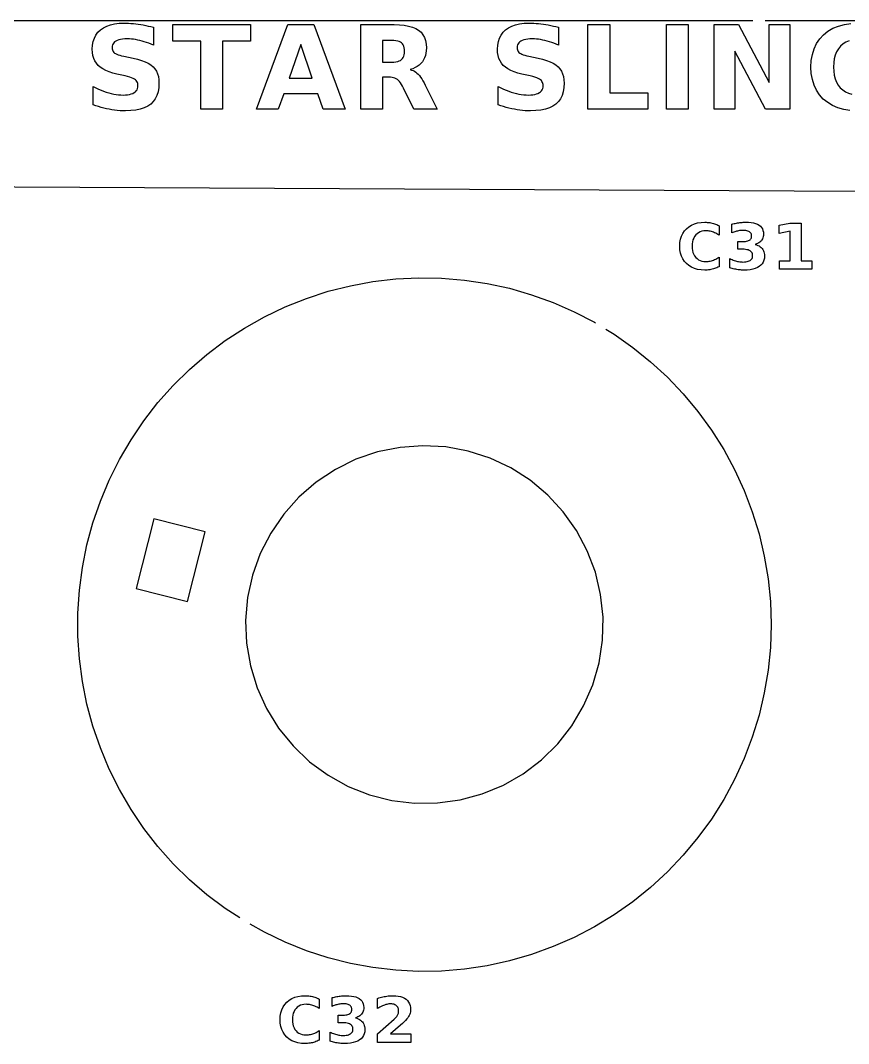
# Model space of a CAD drawing. Header units: millimetres. Extents: x 9 to 296, y 5 to 140.
# Drawn here: x 177.5 to 221.1, y 4.6 to 58.5 of the extents above; entities that cross this region are included whole.
import ezdxf

# ---------------------------------------------------------------- set-up
doc = ezdxf.new("R2010")
doc.units = ezdxf.units.MM
doc.layers.add('CUT', color=1, linetype='CONTINUOUS')
doc.layers.add('ENGRAVE', color=5, linetype='CONTINUOUS')

msp = doc.modelspace()

# ---------------------------------------------------------------- linework, layer by layer
at = {"layer": 'CUT', "color": 1}
for points in [[(173.909, 58.475), (216.059, 58.475)], [(216.709, 58.475), (245.7018, 58.475)], [(242.2026, 49.3496), (170.2911, 49.7184)], [(189.0059, 11.1907), (188.2467, 11.6867), (187.2809, 12.4131), (186.3652, 13.2018), (185.5037, 14.0492), (184.7, 14.9517), (183.9578, 15.9054), (183.2802, 16.906), (182.6702, 17.9492), (182.1305, 19.0305), (181.6634, 20.145), (181.271, 21.288), (180.9551, 22.4545), (180.7169, 23.6392), (180.5575, 24.8371), (180.4776, 26.043), (180.4776, 27.2514), (180.5575, 28.4573), (180.7169, 29.6552), (180.9551, 30.8399), (181.2711, 32.0063), (181.6635, 33.1493), (182.1306, 34.2639), (182.6703, 35.3451), (183.2803, 36.3883), (183.9579, 37.389), (184.7002, 38.3426), (185.5039, 39.2451), (186.3654, 40.0925), (187.2811, 40.8812), (188.2469, 41.6075), (189.2586, 42.2685), (190.3118, 42.8611), (191.4018, 43.3829), (192.5239, 43.8315), (193.6733, 44.2049), (194.8448, 44.5016), (196.0333, 44.7201), (197.2337, 44.8597), (198.4407, 44.9196), (199.649, 44.8996), (200.8533, 44.7998), (202.0484, 44.6206), (203.2291, 44.3628), (204.3901, 44.0276), (205.5265, 43.6164), (206.6331, 43.1309), (207.7053, 42.5734), (207.7549, 42.5432)], [(208.3106, 42.2059), (208.7383, 41.9462), (209.7276, 41.2521), (210.6688, 40.4942), (211.5579, 39.6757), (212.391, 38.8003), (213.1643, 37.8717), (213.8747, 36.894), (214.5188, 35.8715), (215.094, 34.8087), (215.5976, 33.7102), (216.0276, 32.5808), (216.3819, 31.4255), (216.6592, 30.2492), (216.8581, 29.0572), (216.9778, 27.8547), (217.0177, 26.6469), (216.9777, 25.4391), (216.858, 24.2366), (216.6591, 23.0446), (216.3819, 21.8683), (216.0275, 20.713), (215.5975, 19.5836), (215.0938, 18.4851), (214.5186, 17.4223), (213.8745, 16.3998), (213.1642, 15.4222), (212.3908, 14.4936), (211.5577, 13.6181), (210.6686, 12.7997), (209.7273, 12.0418), (208.738, 11.3477), (207.705, 10.7206), (206.6329, 10.1631), (205.5262, 9.6776), (204.3898, 9.2664), (203.2288, 8.9312), (202.0481, 8.6734), (200.853, 8.4943), (199.6487, 8.3945), (198.4404, 8.3745), (197.2334, 8.4344), (196.033, 8.574), (194.8445, 8.7926), (193.673, 9.0893), (192.5237, 9.4627), (191.4015, 9.9113), (190.3115, 10.4331), (189.562, 10.8549)]]:
    msp.add_lwpolyline(points, dxfattribs=at)
for points in [[(198.6632, 36.0716), (197.4587, 35.984), (196.2753, 35.7432), (195.1323, 35.353), (194.0487, 34.8198), (193.0421, 34.1525), (192.1291, 33.3619), (191.3248, 32.461), (190.6422, 31.4647), (190.0926, 30.3893), (189.6851, 29.2524), (189.4263, 28.0728), (189.3205, 26.8697), (189.3693, 25.663), (189.5721, 24.4725), (189.9255, 23.3176), (190.4236, 22.2174), (191.0584, 21.19), (191.8193, 20.2521), (192.6939, 19.4193), (193.6678, 18.7051), (194.7251, 18.1214), (195.8483, 17.6776), (197.0191, 17.3811), (198.2181, 17.2368), (199.4258, 17.247), (200.6222, 17.4115), (201.7878, 17.7277), (202.9034, 18.1903), (203.9506, 18.7918), (204.9124, 19.5223), (205.7728, 20.3697), (206.5178, 21.3203), (207.1352, 22.3583), (207.6147, 23.4667), (207.9486, 24.6273), (208.1313, 25.8211), (208.1598, 27.0285), (208.0337, 28.2296), (207.755, 29.4047), (207.3284, 30.5346), (206.7608, 31.6006), (206.0615, 32.5852), (205.2421, 33.4724), (204.3159, 34.2475), (203.2982, 34.8978), (202.2058, 35.4126), (201.0564, 35.7835), (199.8691, 36.0043), (198.6632, 36.0716)], [(187.1825, 31.5294), (184.4779, 32.2143), (183.5475, 28.5403), (186.2521, 27.8554), (187.1825, 31.5294)]]:
    msp.add_lwpolyline(points, close=True, dxfattribs=at)
at = {"layer": 'ENGRAVE', "color": 5}
for points in [[(184.2179, 57.2723), (184.0981, 57.3158), (183.9792, 57.3549), (183.8613, 57.3894), (183.7445, 57.4195), (183.6292, 57.445), (183.516, 57.4659), (183.4051, 57.4822), (183.2962, 57.4938), (183.1895, 57.5007), (183.085, 57.5031), (182.9537, 57.4999), (182.8344, 57.4905), (182.727, 57.4747), (182.6315, 57.4527), (182.5479, 57.4243), (182.4763, 57.3897), (182.4161, 57.3484), (182.3669, 57.3002), (182.3286, 57.245), (182.3012, 57.1828), (182.2848, 57.1137), (182.2794, 57.0376), (182.2831, 56.9801), (182.2941, 56.927), (182.3126, 56.8783), (182.3384, 56.834), (182.3716, 56.7941), (182.4121, 56.7586), (182.4624, 56.726), (182.5247, 56.6951), (182.599, 56.6657), (182.6853, 56.6379), (182.7837, 56.6117), (182.8941, 56.587), (183.3834, 56.4885), (183.6192, 56.4345), (183.831, 56.3718), (184.019, 56.3005), (184.1831, 56.2206), (184.3234, 56.1321), (184.4397, 56.035), (184.5355, 55.9264), (184.6138, 55.8036), (184.6747, 55.6665), (184.7182, 55.5151), (184.7443, 55.3495), (184.753, 55.1696), (184.7409, 54.9344), (184.7045, 54.7202), (184.6438, 54.527), (184.5588, 54.3547), (184.4495, 54.2034), (184.3159, 54.073), (184.1574, 53.9632), (183.9732, 53.8733), (183.7635, 53.8034), (183.5281, 53.7534), (183.2672, 53.7235), (182.9806, 53.7135), (182.8393, 53.7157), (182.6978, 53.7224), (182.5561, 53.7336), (182.4143, 53.7493), (182.2723, 53.7694), (182.1302, 53.794), (181.9879, 53.823), (181.8457, 53.8564), (181.7035, 53.894), (181.5612, 53.9359), (181.419, 53.9822), (181.2768, 54.0327), (181.2768, 55.0025), (181.4182, 54.93), (181.5581, 54.8638), (181.6964, 54.8037), (181.8331, 54.7499), (181.9682, 54.7023), (182.1018, 54.6609), (182.2338, 54.6258), (182.3642, 54.597), (182.4931, 54.5747), (182.6204, 54.5587), (182.7461, 54.5492), (182.8702, 54.546), (182.9906, 54.5495), (183.1013, 54.5599), (183.2021, 54.5773), (183.2932, 54.6017), (183.3746, 54.633), (183.4461, 54.6713), (183.5072, 54.7161), (183.5572, 54.7668), (183.596, 54.8235), (183.6238, 54.8862), (183.6405, 54.9548), (183.646, 55.0294), (183.6422, 55.0964), (183.6309, 55.158), (183.6121, 55.2144), (183.5857, 55.2654), (183.5517, 55.3112), (183.5102, 55.3516), (183.4575, 55.3888), (183.3897, 55.4246), (183.307, 55.4591), (183.2092, 55.4922), (183.0964, 55.5241), (182.9687, 55.5546), (182.524, 55.653), (182.3112, 55.7055), (182.1184, 55.7674), (181.9455, 55.8388), (181.7926, 55.9196), (181.6597, 56.0099), (181.5468, 56.1096), (181.4524, 56.2201), (181.3752, 56.3426), (181.3152, 56.4773), (181.2723, 56.6241), (181.2465, 56.783), (181.238, 56.954), (181.2499, 57.1673), (181.2857, 57.3635), (181.3454, 57.5426), (181.4289, 57.7047), (181.5364, 57.8496), (181.6677, 57.9775), (181.8213, 58.0869), (181.9959, 58.1764), (182.1913, 58.2461), (182.4077, 58.2958), (182.6449, 58.3256), (182.903, 58.3356), (183.0259, 58.3341), (183.15, 58.3295), (183.2753, 58.3218), (183.4017, 58.3111), (183.5292, 58.2973), (183.6579, 58.2804), (183.788, 58.2605), (183.9195, 58.2375), (184.0526, 58.2114), (184.1871, 58.1822), (184.3231, 58.15), (184.4606, 58.1148), (184.4606, 57.1719), (184.3388, 57.2243), (184.2179, 57.2723)], [(188.1038, 57.3867), (188.1038, 53.8), (186.955, 53.8), (186.955, 57.3867), (185.4749, 57.3867), (185.4749, 58.255), (189.5808, 58.255), (189.5808, 57.3867), (188.1038, 57.3867)], [(192.9077, 58.255), (194.5578, 53.8), (193.403, 53.8), (193.1225, 54.6116), (191.3262, 54.6116), (191.0427, 53.8), (189.8879, 53.8), (191.5381, 58.255), (192.9077, 58.255)], [(197.428, 58.2468), (197.6822, 58.2222), (197.9104, 58.1812), (198.1124, 58.1237), (198.2884, 58.0499), (198.4382, 57.9596), (198.5635, 57.8516), (198.6661, 57.7245), (198.7459, 57.5784), (198.8029, 57.4132), (198.8371, 57.229), (198.8485, 57.0256), (198.8425, 56.8828), (198.8248, 56.7488), (198.7951, 56.6236), (198.7536, 56.5071), (198.7003, 56.3994), (198.6351, 56.3005), (198.558, 56.2102), (198.4688, 56.1281), (198.3677, 56.0544), (198.2545, 55.9889), (198.1293, 55.9317), (197.9921, 55.8828), (198.0693, 55.8611), (198.1438, 55.8319), (198.2155, 55.7951), (198.2845, 55.7508), (198.3508, 55.699), (198.4143, 55.6396), (198.4766, 55.571), (198.5391, 55.4916), (198.6019, 55.4013), (198.665, 55.3001), (198.7282, 55.1881), (198.7918, 55.0652), (199.4154, 53.8), (198.192, 53.8), (197.6489, 54.907), (197.5941, 55.0126), (197.539, 55.1063), (197.4837, 55.1883), (197.4281, 55.2585), (197.3723, 55.3169), (197.3162, 55.3636), (197.2569, 55.401), (197.1914, 55.4316), (197.1196, 55.4553), (197.0417, 55.4723), (196.9575, 55.4825), (196.8671, 55.4859), (196.5419, 55.4859), (196.5419, 53.8), (195.3931, 53.8), (195.3931, 58.255), (197.1476, 58.255), (197.428, 58.2468)], [(205.5728, 57.2723), (205.4529, 57.3158), (205.3341, 57.3549), (205.2162, 57.3894), (205.0993, 57.4195), (204.9841, 57.445), (204.8709, 57.4659), (204.7599, 57.4822), (204.6511, 57.4938), (204.5444, 57.5007), (204.4399, 57.5031), (204.3086, 57.4999), (204.1892, 57.4905), (204.0818, 57.4747), (203.9863, 57.4527), (203.9028, 57.4243), (203.8312, 57.3897), (203.771, 57.3484), (203.7218, 57.3002), (203.6835, 57.245), (203.6561, 57.1828), (203.6397, 57.1137), (203.6342, 57.0376), (203.6379, 56.9801), (203.649, 56.927), (203.6674, 56.8783), (203.6932, 56.834), (203.7264, 56.7941), (203.767, 56.7586), (203.8173, 56.726), (203.8796, 56.6951), (203.9539, 56.6657), (204.0402, 56.6379), (204.1386, 56.6117), (204.2489, 56.587), (204.7383, 56.4885), (204.974, 56.4345), (205.1859, 56.3718), (205.3739, 56.3005), (205.538, 56.2206), (205.6782, 56.1321), (205.7946, 56.035), (205.8903, 55.9264), (205.9687, 55.8036), (206.0296, 55.6665), (206.0731, 55.5151), (206.0992, 55.3495), (206.1079, 55.1696), (206.0958, 54.9344), (206.0593, 54.7202), (205.9986, 54.527), (205.9136, 54.3547), (205.8043, 54.2034), (205.6708, 54.073), (205.5123, 53.9632), (205.3281, 53.8733), (205.1184, 53.8034), (204.883, 53.7534), (204.622, 53.7235), (204.3355, 53.7135), (204.1941, 53.7157), (204.0526, 53.7224), (203.911, 53.7336), (203.7692, 53.7493), (203.6272, 53.7694), (203.485, 53.794), (203.3428, 53.823), (203.2006, 53.8564), (203.0583, 53.894), (202.9161, 53.9359), (202.7739, 53.9822), (202.6316, 54.0327), (202.6316, 55.0025), (202.7731, 54.93), (202.9129, 54.8638), (203.0512, 54.8037), (203.188, 54.7499), (203.3231, 54.7023), (203.4567, 54.6609), (203.5887, 54.6258), (203.7191, 54.597), (203.848, 54.5747), (203.9752, 54.5587), (204.1009, 54.5492), (204.2251, 54.546), (204.3455, 54.5495), (204.4561, 54.5599), (204.557, 54.5773), (204.6481, 54.6017), (204.7294, 54.633), (204.801, 54.6713), (204.862, 54.7161), (204.912, 54.7668), (204.9509, 54.8235), (204.9787, 54.8862), (204.9953, 54.9548), (205.0009, 55.0294), (204.9971, 55.0964), (204.9858, 55.158), (204.9669, 55.2144), (204.9405, 55.2654), (204.9066, 55.3112), (204.8651, 55.3516), (204.8124, 55.3888), (204.7446, 55.4246), (204.6618, 55.4591), (204.5641, 55.4922), (204.4513, 55.5241), (204.3235, 55.5546), (203.8789, 55.653), (203.6661, 55.7055), (203.4733, 55.7674), (203.3004, 55.8388), (203.1475, 55.9196), (203.0146, 56.0099), (202.9017, 56.1096), (202.8073, 56.2201), (202.7301, 56.3426), (202.67, 56.4773), (202.6272, 56.6241), (202.6014, 56.783), (202.5928, 56.954), (202.6048, 57.1673), (202.6406, 57.3635), (202.7003, 57.5426), (202.7838, 57.7047), (202.8912, 57.8496), (203.0225, 57.9775), (203.1762, 58.0869), (203.3508, 58.1764), (203.5462, 58.2461), (203.7625, 58.2958), (203.9998, 58.3256), (204.2579, 58.3356), (204.3808, 58.3341), (204.5049, 58.3295), (204.6301, 58.3218), (204.7565, 58.3111), (204.8841, 58.2973), (205.0128, 58.2804), (205.1429, 58.2605), (205.2744, 58.2375), (205.4074, 58.2114), (205.542, 58.1822), (205.678, 58.15), (205.8155, 58.1148), (205.8155, 57.1719), (205.6937, 57.2243), (205.5728, 57.2723)], [(210.5269, 54.6683), (210.5269, 53.8), (207.3609, 53.8), (207.3609, 58.255), (208.5098, 58.255), (208.5098, 54.6683), (210.5269, 54.6683)], [(211.4994, 58.255), (212.6482, 58.255), (212.6482, 53.8), (211.4994, 53.8), (211.4994, 58.255)], [(216.921, 58.255), (218.0101, 58.255), (218.0101, 53.8), (216.7271, 53.8), (215.1068, 56.8556), (215.1068, 53.8), (214.0176, 53.8), (214.0176, 58.255), (215.3007, 58.255), (216.921, 55.1995), (216.921, 58.255)], [(192.2244, 57.2106), (191.6127, 55.4382), (192.8331, 55.4382), (192.2244, 57.2106)], [(197.4851, 56.3729), (197.543, 56.4139), (197.5909, 56.4635), (197.63, 56.5227), (197.6605, 56.5915), (197.6822, 56.6699), (197.6953, 56.7579), (197.6997, 56.8556), (197.6953, 56.9522), (197.6822, 57.0392), (197.6605, 57.1167), (197.63, 57.1845), (197.5909, 57.2426), (197.543, 57.2912), (197.4851, 57.3313), (197.4158, 57.3642), (197.3352, 57.3897), (197.2433, 57.4079), (197.14, 57.4189), (197.0253, 57.4225), (196.5419, 57.4225), (196.5419, 56.2797), (197.0253, 56.2797), (197.14, 56.2834), (197.2433, 56.2946), (197.3352, 56.3132), (197.4158, 56.3393), (197.4851, 56.3729)], [(214.2138, 45.4747), (214.1551, 45.4485), (214.0955, 45.4248), (214.0352, 45.4035), (213.974, 45.3846), (213.912, 45.3682), (213.8492, 45.3543), (213.7854, 45.3429), (213.7208, 45.334), (213.6552, 45.3277), (213.5888, 45.3239), (213.5214, 45.3226), (213.326, 45.3321), (213.1447, 45.3603), (212.9774, 45.4075), (212.8241, 45.4735), (212.6848, 45.5583), (212.5595, 45.662), (212.4511, 45.7818), (212.3624, 45.9151), (212.2934, 46.0618), (212.2441, 46.2219), (212.2145, 46.3954), (212.2047, 46.5824), (212.2145, 46.7699), (212.2441, 46.9438), (212.2934, 47.1042), (212.3624, 47.2512), (212.4511, 47.3846), (212.5595, 47.5044), (212.6848, 47.6081), (212.8241, 47.693), (212.9774, 47.759), (213.1447, 47.8061), (213.326, 47.8344), (213.5214, 47.8438), (213.5888, 47.8425), (213.6552, 47.8387), (213.7208, 47.8324), (213.7854, 47.8235), (213.8492, 47.8121), (213.912, 47.7982), (213.974, 47.7818), (214.0352, 47.763), (214.0955, 47.7417), (214.1551, 47.7179), (214.2138, 47.6917), (214.2717, 47.6631), (214.2717, 47.1602), (214.2138, 47.198), (214.1562, 47.2324), (214.0988, 47.2631), (214.0417, 47.2904), (213.9849, 47.3141), (213.9283, 47.3344), (213.8714, 47.3513), (213.8135, 47.3651), (213.7545, 47.3759), (213.6946, 47.3835), (213.6337, 47.3882), (213.5719, 47.3897), (213.4641, 47.3837), (213.3642, 47.3658), (213.2724, 47.336), (213.1885, 47.2942), (213.1125, 47.2405), (213.0445, 47.1748), (212.9858, 47.0987), (212.9378, 47.0135), (212.9005, 46.9193), (212.8738, 46.816), (212.8578, 46.7037), (212.8524, 46.5824), (212.8578, 46.4615), (212.8738, 46.3496), (212.9005, 46.2467), (212.9378, 46.1527), (212.9858, 46.0677), (213.0445, 45.9916), (213.1125, 45.9259), (213.1885, 45.8722), (213.2724, 45.8304), (213.3642, 45.8006), (213.4641, 45.7827), (213.5719, 45.7767), (213.6337, 45.7783), (213.6946, 45.7829), (213.7545, 45.7906), (213.8135, 45.8013), (213.8714, 45.8152), (213.9283, 45.8321), (213.9849, 45.8523), (214.0417, 45.876), (214.0988, 45.9033), (214.1562, 45.9341), (214.2138, 45.9684), (214.2717, 46.0062), (214.2717, 45.5033), (214.2138, 45.4747)], [(216.3217, 46.6273), (216.3873, 46.5932), (216.4463, 46.5538), (216.4987, 46.5093), (216.5445, 46.4595), (216.5836, 46.4048), (216.6155, 46.3453), (216.6404, 46.2811), (216.6581, 46.2121), (216.6688, 46.1384), (216.6723, 46.0599), (216.6646, 45.9443), (216.6416, 45.8383), (216.6031, 45.7419), (216.5493, 45.6552), (216.4802, 45.5781), (216.3956, 45.5106), (216.2963, 45.4532), (216.1829, 45.4062), (216.0554, 45.3696), (215.9138, 45.3435), (215.7581, 45.3279), (215.5883, 45.3226), (215.5259, 45.3235), (215.4634, 45.326), (215.4009, 45.3302), (215.3384, 45.336), (215.2758, 45.3435), (215.2132, 45.3527), (215.1506, 45.3636), (215.0883, 45.3762), (215.0262, 45.3904), (214.9643, 45.4063), (214.9027, 45.4238), (214.8413, 45.4431), (214.8413, 45.9265), (214.8998, 45.8984), (214.9582, 45.8727), (215.0164, 45.8494), (215.0745, 45.8285), (215.1325, 45.8099), (215.1904, 45.7938), (215.248, 45.7801), (215.3053, 45.769), (215.3623, 45.7603), (215.419, 45.754), (215.4753, 45.7503), (215.5314, 45.7491), (215.6111, 45.7515), (215.6844, 45.7586), (215.7513, 45.7706), (215.8117, 45.7874), (215.8656, 45.809), (215.913, 45.8353), (215.9536, 45.8662), (215.9867, 45.9012), (216.0125, 45.9403), (216.0309, 45.9836), (216.042, 46.0311), (216.0457, 46.0827), (216.0419, 46.1358), (216.0306, 46.1844), (216.0117, 46.2286), (215.9853, 46.2683), (215.9513, 46.3035), (215.9098, 46.3342), (215.8609, 46.3603), (215.8048, 46.3817), (215.7415, 46.3983), (215.6711, 46.4101), (215.5934, 46.4173), (215.5086, 46.4196), (215.2579, 46.4196), (215.2579, 46.8233), (215.5216, 46.8233), (215.5969, 46.8253), (215.6655, 46.8315), (215.7275, 46.8418), (215.7827, 46.8562), (215.8313, 46.8747), (215.8732, 46.8973), (215.9085, 46.9242), (215.9374, 46.9553), (215.9598, 46.9907), (215.9759, 47.0304), (215.9855, 47.0745), (215.9887, 47.1228), (215.9856, 47.1677), (215.9762, 47.209), (215.9606, 47.2469), (215.9388, 47.2812), (215.9107, 47.312), (215.8764, 47.3392), (215.8364, 47.3626), (215.7912, 47.3817), (215.7409, 47.3966), (215.6854, 47.4072), (215.6248, 47.4136), (215.559, 47.4157), (215.5085, 47.4148), (215.4578, 47.4119), (215.4068, 47.4072), (215.3558, 47.4005), (215.3045, 47.392), (215.253, 47.3816), (215.2015, 47.3693), (215.1501, 47.3551), (215.0988, 47.3392), (215.0476, 47.3215), (214.9965, 47.302), (214.9454, 47.2806), (214.9454, 47.7396), (215.0072, 47.7563), (215.0688, 47.7715), (215.1302, 47.7852), (215.1914, 47.7975), (215.2524, 47.8083), (215.3133, 47.8177), (215.3738, 47.8257), (215.4341, 47.8322), (215.4939, 47.8373), (215.5534, 47.8409), (215.6126, 47.8431), (215.6713, 47.8438), (215.8226, 47.8395), (215.9606, 47.8265), (216.0854, 47.8049), (216.1969, 47.7747), (216.2951, 47.7358), (216.3802, 47.6884), (216.452, 47.6322), (216.5108, 47.5673), (216.5565, 47.4937), (216.5892, 47.4113), (216.6088, 47.3202), (216.6153, 47.2204), (216.6122, 47.1515), (216.6029, 47.0869), (216.5873, 47.0265), (216.5654, 46.9705), (216.5374, 46.9187), (216.503, 46.8713), (216.4626, 46.8282), (216.4162, 46.7896), (216.3639, 46.7555), (216.3056, 46.7259), (216.2413, 46.7007), (216.171, 46.6801), (216.2496, 46.6563), (216.3217, 46.6273)], [(218.0149, 47.3734), (217.4469, 47.2562), (217.4469, 47.6827), (218.0117, 47.7998), (218.6074, 47.7998), (218.6074, 45.8028), (219.1608, 45.8028), (219.1608, 45.3698), (217.4616, 45.3698), (217.4616, 45.8028), (218.0149, 45.8028), (218.0149, 47.3734)], [(193.1453, 4.7257), (193.0865, 4.6995), (193.027, 4.6757), (192.9666, 4.6545), (192.9055, 4.6356), (192.8435, 4.6192), (192.7806, 4.6053), (192.7169, 4.5939), (192.6522, 4.585), (192.5867, 4.5787), (192.5202, 4.5749), (192.4529, 4.5736), (192.2575, 4.583), (192.0762, 4.6113), (191.9088, 4.6585), (191.7555, 4.7244), (191.6162, 4.8093), (191.4909, 4.913), (191.3825, 5.0328), (191.2938, 5.1661), (191.2248, 5.3127), (191.1756, 5.4729), (191.146, 5.6464), (191.1361, 5.8334), (191.146, 6.0208), (191.1756, 6.1948), (191.2248, 6.3552), (191.2938, 6.5021), (191.3825, 6.6355), (191.4909, 6.7554), (191.6162, 6.8591), (191.7555, 6.9439), (191.9088, 7.0099), (192.0762, 7.0571), (192.2575, 7.0853), (192.4529, 7.0948), (192.5202, 7.0935), (192.5867, 7.0897), (192.6522, 7.0834), (192.7169, 7.0745), (192.7806, 7.0631), (192.8435, 7.0492), (192.9055, 7.0328), (192.9666, 7.0139), (193.027, 6.9926), (193.0865, 6.9689), (193.1453, 6.9427), (193.2032, 6.9141), (193.2032, 6.4112), (193.1453, 6.449), (193.0876, 6.4833), (193.0303, 6.5141), (192.9732, 6.5414), (192.9163, 6.5651), (192.8598, 6.5853), (192.8028, 6.6022), (192.7449, 6.6161), (192.686, 6.6268), (192.6261, 6.6345), (192.5652, 6.6391), (192.5033, 6.6407), (192.3955, 6.6347), (192.2957, 6.6168), (192.2038, 6.587), (192.1199, 6.5452), (192.044, 6.4915), (191.976, 6.4258), (191.9173, 6.3497), (191.8693, 6.2645), (191.8319, 6.1703), (191.8053, 6.067), (191.7893, 5.9547), (191.7839, 5.8334), (191.7893, 5.7125), (191.8053, 5.6006), (191.8319, 5.4977), (191.8693, 5.4037), (191.9173, 5.3186), (191.976, 5.2426), (192.044, 5.1769), (192.1199, 5.1232), (192.2038, 5.0814), (192.2957, 5.0516), (192.3955, 5.0337), (192.5033, 5.0277), (192.5652, 5.0293), (192.6261, 5.0339), (192.686, 5.0415), (192.7449, 5.0523), (192.8028, 5.0661), (192.8598, 5.0831), (192.9163, 5.1033), (192.9732, 5.127), (193.0303, 5.1543), (193.0876, 5.185), (193.1453, 5.2194), (193.2032, 5.2572), (193.2032, 4.7543), (193.1453, 4.7257)], [(195.2532, 5.8783), (195.3187, 5.8442), (195.3777, 5.8048), (195.4301, 5.7602), (195.476, 5.7105), (195.515, 5.6558), (195.547, 5.5963), (195.5718, 5.5321), (195.5896, 5.4631), (195.6002, 5.3894), (195.6038, 5.3109), (195.5961, 5.1953), (195.573, 5.0893), (195.5346, 4.9929), (195.4808, 4.9062), (195.4116, 4.8291), (195.3271, 4.7616), (195.2278, 4.7042), (195.1144, 4.6572), (194.9869, 4.6206), (194.8453, 4.5945), (194.6896, 4.5788), (194.5198, 4.5736), (194.4574, 4.5744), (194.3949, 4.577), (194.3324, 4.5811), (194.2699, 4.587), (194.2073, 4.5945), (194.1446, 4.6037), (194.0821, 4.6146), (194.0198, 4.6271), (193.9577, 4.6414), (193.8958, 4.6573), (193.8341, 4.6748), (193.7727, 4.6941), (193.7727, 5.1775), (193.8312, 5.1494), (193.8896, 5.1237), (193.9479, 5.1003), (194.006, 5.0794), (194.064, 5.0609), (194.1218, 5.0448), (194.1795, 5.0311), (194.2368, 5.0199), (194.2938, 5.0112), (194.3504, 5.005), (194.4068, 5.0013), (194.4628, 5), (194.5426, 5.0024), (194.6159, 5.0096), (194.6828, 5.0216), (194.7431, 5.0384), (194.797, 5.06), (194.8445, 5.0863), (194.885, 5.1171), (194.9182, 5.1521), (194.944, 5.1913), (194.9624, 5.2346), (194.9735, 5.2821), (194.9771, 5.3337), (194.9734, 5.3868), (194.962, 5.4354), (194.9432, 5.4796), (194.9167, 5.5193), (194.8828, 5.5544), (194.8412, 5.5852), (194.7923, 5.6113), (194.7363, 5.6326), (194.673, 5.6493), (194.6025, 5.6611), (194.5249, 5.6682), (194.44, 5.6706), (194.1894, 5.6706), (194.1894, 6.0743), (194.4531, 6.0743), (194.5284, 6.0763), (194.597, 6.0825), (194.6589, 6.0928), (194.7142, 6.1072), (194.7628, 6.1257), (194.8046, 6.1483), (194.8399, 6.1752), (194.8688, 6.2063), (194.8913, 6.2417), (194.9073, 6.2814), (194.917, 6.3254), (194.9202, 6.3737), (194.9171, 6.4186), (194.9077, 6.46), (194.8921, 6.4978), (194.8703, 6.5322), (194.8422, 6.563), (194.8079, 6.5902), (194.7679, 6.6136), (194.7227, 6.6327), (194.6724, 6.6476), (194.6169, 6.6582), (194.5563, 6.6646), (194.4905, 6.6667), (194.4399, 6.6658), (194.3892, 6.6629), (194.3383, 6.6582), (194.2872, 6.6515), (194.236, 6.643), (194.1845, 6.6325), (194.133, 6.6202), (194.0816, 6.6061), (194.0303, 6.5902), (193.9791, 6.5725), (193.9279, 6.553), (193.8769, 6.5316), (193.8769, 6.9906), (193.9386, 7.0072), (194.0002, 7.0224), (194.0616, 7.0362), (194.1228, 7.0485), (194.1839, 7.0593), (194.2447, 7.0687), (194.3053, 7.0767), (194.3655, 7.0832), (194.4254, 7.0883), (194.4849, 7.0919), (194.544, 7.094), (194.6028, 7.0948), (194.7541, 7.0905), (194.8921, 7.0775), (195.0168, 7.0559), (195.1283, 7.0257), (195.2266, 6.9868), (195.3116, 6.9393), (195.3835, 6.8832), (195.4423, 6.8183), (195.488, 6.7446), (195.5207, 6.6623), (195.5403, 6.5712), (195.5468, 6.4714), (195.5437, 6.4025), (195.5343, 6.3378), (195.5187, 6.2775), (195.4969, 6.2215), (195.4688, 6.1697), (195.4345, 6.1223), (195.3941, 6.0792), (195.3477, 6.0406), (195.2953, 6.0065), (195.237, 5.9769), (195.1727, 5.9517), (195.1025, 5.931), (195.1811, 5.9073), (195.2532, 5.8783)], [(198.032, 4.6208), (196.2661, 4.6208), (196.2661, 5.0814), (197.1531, 5.8643), (197.191, 5.9), (197.2255, 5.9354), (197.2565, 5.9705), (197.2841, 6.0054), (197.3082, 6.0399), (197.3289, 6.0743), (197.3463, 6.1087), (197.3606, 6.1435), (197.3716, 6.1788), (197.3795, 6.2146), (197.3843, 6.2508), (197.3859, 6.2875), (197.3827, 6.3426), (197.3731, 6.394), (197.3572, 6.4417), (197.3349, 6.4857), (197.3062, 6.526), (197.2711, 6.5625), (197.2308, 6.5944), (197.1862, 6.6204), (197.1375, 6.6407), (197.0845, 6.6551), (197.0273, 6.6638), (196.9659, 6.6667), (196.9164, 6.665), (196.8652, 6.6597), (196.8125, 6.651), (196.7583, 6.6389), (196.7026, 6.6232), (196.6453, 6.604), (196.5866, 6.5815), (196.5265, 6.5555), (196.4651, 6.5261), (196.4023, 6.4934), (196.3381, 6.4572), (196.2726, 6.4177), (196.2726, 6.9515), (196.343, 6.9739), (196.4131, 6.9945), (196.483, 7.0132), (196.5525, 7.03), (196.6218, 7.045), (196.6909, 7.0582), (196.7596, 7.0693), (196.8278, 7.0785), (196.8956, 7.0856), (196.9629, 7.0907), (197.0297, 7.0938), (197.0962, 7.0948), (197.2362, 7.0894), (197.3653, 7.0734), (197.4837, 7.0468), (197.5913, 7.0094), (197.6881, 6.9614), (197.7741, 6.9027), (197.8479, 6.8345), (197.9083, 6.7579), (197.9553, 6.6728), (197.9889, 6.5794), (198.009, 6.4775), (198.0158, 6.3672), (198.0129, 6.3018), (198.0044, 6.2378), (197.9901, 6.1754), (197.9702, 6.1144), (197.9445, 6.0549), (197.9132, 5.997), (197.8727, 5.9365), (197.8197, 5.8695), (197.7541, 5.7961), (197.6759, 5.7163), (197.5852, 5.63), (197.4819, 5.5372), (196.9627, 5.0814), (198.032, 5.0814), (198.032, 4.6208)]]:
    msp.add_lwpolyline(points, close=True, dxfattribs=at)
for points in [[(221.1758, 53.7307), (220.8433, 53.7826), (220.5366, 53.869), (220.2555, 53.99), (220.0001, 54.1455), (219.7704, 54.3356), (219.5717, 54.5553), (219.409, 54.7996), (219.2826, 55.0685), (219.1922, 55.3621), (219.138, 55.6803), (219.1199, 56.023), (219.1383, 56.3693), (219.1935, 56.6901), (219.2855, 56.9854), (219.4143, 57.2551), (219.58, 57.4993), (219.7824, 57.7179), (220.0168, 57.9066), (220.2784, 58.0611), (220.5671, 58.1812), (220.8831, 58.267), (221.2263, 58.3184)], [(221.1292, 57.4072), (220.9617, 57.3327), (220.8116, 57.2368), (220.679, 57.1196), (220.5655, 56.9827), (220.4727, 56.8274), (220.4004, 56.6538), (220.3488, 56.4618), (220.3179, 56.2516), (220.3075, 56.023), (220.3175, 55.7963), (220.3473, 55.5874), (220.3971, 55.3964), (220.4667, 55.2233), (220.5562, 55.0682), (220.6656, 54.9309), (220.7933, 54.8133), (220.9378, 54.7171), (221.099, 54.6422), (221.277, 54.5888)]]:
    msp.add_lwpolyline(points, dxfattribs=at)

doc.saveas('drawing.dxf')
